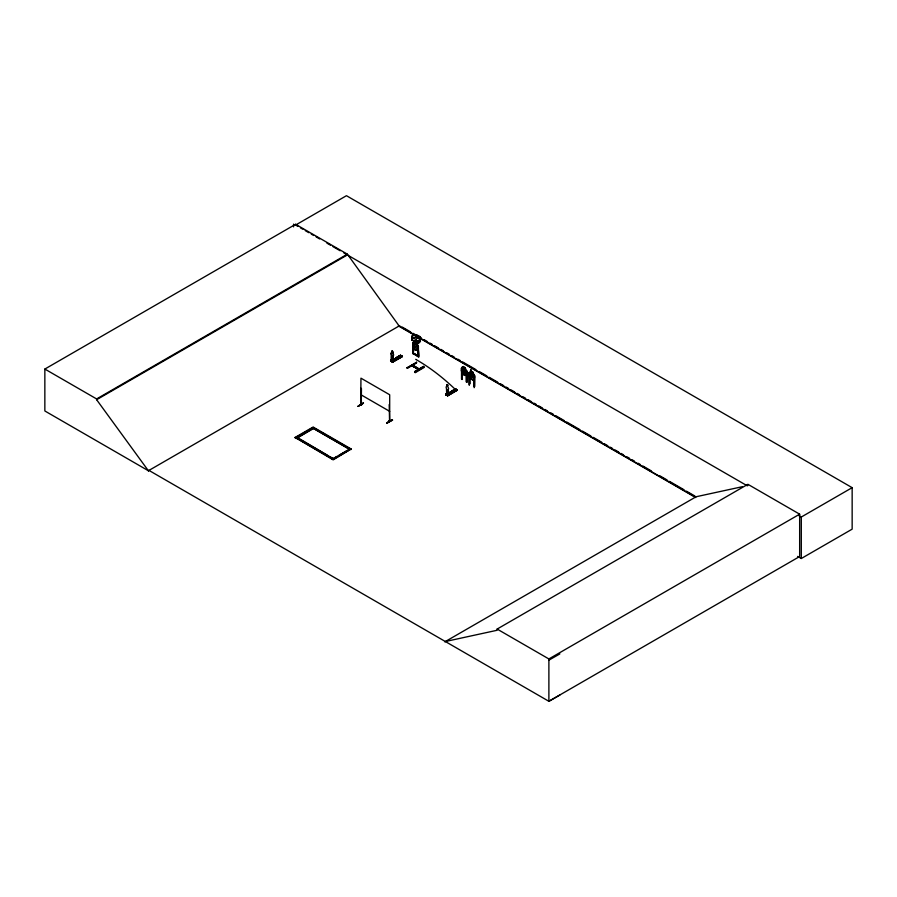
<?xml version="1.0" encoding="UTF-8"?>
<svg xmlns="http://www.w3.org/2000/svg" width="897" height="897" viewBox="0 0 897 897"><rect width="100%" height="100%" fill="white"/><g stroke="black" fill="none" stroke-linecap="round" stroke-linejoin="round"><path stroke-width="1.35" d="M392.852 360.964L393.11 355.784A1.693 0.975 60 0 0 392.931 353.418L392.931 351.927L392.852 353.463A1.693 0.975 60 0 1 393.11 355.784L392.931 360.93M447.962 394.624L448.208 389.433A1.693 0.987 59.5 0 0 447.962 387.112L447.199 384.521M448.029 394.579L448.208 389.433M412.968 353.586L418.181 356.58C421.411 362.096 413.472 322.909 417.273 347.7L416.107 348.597L413.741 345.659C416.589 338.416 411.544 343.237 413.618 343.338M417.778 345.939L418.036 356.187M462.033 368.443L462.022 379.521M413.517 335.007L417.116 335.041L420.211 336.711L420.985 339.1L418.921 341.107L414.167 341.409L411.723 339.997L412.093 338.169M391.44 361.076L391.44 359.865C393.581 359.271 390.206 363.633 391.406 354.797A1.693 0.975 60 0 1 391.664 352.768L391.742 350.974L392.494 350.996M391.664 360.504L392.146 359.843M391.877 360.336L391.484 354.752A1.693 0.975 60 0 1 391.731 352.723L391.664 352.768M447.379 393.716L446.672 394.131L446.493 388.468A1.693 0.987 59.5 0 1 446.751 386.428L446.762 384.768L447.581 384.656M446.751 386.428L446.841 384.723M446.706 393.761C447.581 394.265 446.258 392.729 447.087 395.061M411.723 365.214L419.37 369.542L411.723 365.64L412.272 364.787L419.314 369.519L411.723 365.214L419.37 369.429M418.821 369.306L419.426 368.959M451.886 391.339L452.671 391.776M415.614 337.384L418.989 338.214L420.278 339.627L420.446 341.241L419.46 342.643L416.466 343.674M415.782 337.317L418.944 338.225M391.507 360.146L392.157 360.179M415.21 342.295L414.627 345.367L415.793 347.061L416.399 345.222L415.266 342.262M418.933 369.183L418.821 369.743M463.805 367.31L463.233 370.383L464.399 372.076L464.994 370.248L463.861 367.277M416.455 362.242L416.522 362.949L407.541 368.241L406.946 367.905L416.421 362.78M407.462 367.568L407.541 368.241M415.928 362.601L416.522 362.949M358.071 406.352L363.431 403.213M360.695 404.951L361.513 405.13L360.953 388.244L360.717 404.984L360.953 378.164L389.69 394.758L389.69 421.377M361.502 404.547L360.706 404.312L361.222 404.625M389.69 420.839L388.973 421.298L389.567 421.579L389.208 404.569M419.134 342.407L419.863 339.649C418.652 336.98 411.162 336.184 411.958 339.941M413.427 353.822L413.618 345.928M447.3 393.761L446.538 393.536L446.448 394.792M397.629 357.701L396.799 357.903L397.629 358.15M414.212 341.039L418.574 340.77L420.368 338.999L419.684 336.891M414.683 341.578L413.125 343.058M416.421 350.48C420.502 346.197 416.118 352.678 414.593 349.426L412.799 345.76L412.855 343.091L412.945 353.597M461.529 379.24L461.518 368.174C462.751 369.015 460.542 367.221 463.256 366.525L465.05 367.624L466.821 371.28L466.81 382.29M472.652 379.913L470.858 378.803L469.03 375.193L470.835 378.859L472.652 379.913C476.161 378.467 473.919 374.385 472.719 371.986L470.835 370.966M396.855 357.825L396.945 358.217M415.816 359.316L415.748 359.383A164.79 93.916 58.4 0 1 456.281 390.363L454.465 389.489M413.539 334.951L411.667 336.442M412.474 337.978L411.925 336.487L413.73 335.287L416.948 335.4L419.706 336.88M400.342 355.414C397.763 355.178 403.874 358.385 399.468 355.728M392.662 362.197L390.722 360.919L391.204 361.368L400.802 355.504L390.924 361.211L400.6 355.548L390.599 361.043L390.722 360.19L391.854 359.708L391.989 361.401M401.923 356.221L392.045 361.85L392.639 362.197L402.394 356.58L400.454 355.156M402.047 356.378L400.454 355.302M402.248 356.187L392.404 362.074L392.381 361.155L393.514 360.661L393.514 361.379L391.81 360.437M455.295 388.995L446.044 394.904M445.82 393.861L446.93 393.368L445.82 393.861L446.157 394.859M455.934 389.354L455.306 389.006L455.911 389.354L446.258 395.016M455.441 388.76L457.257 389.937L447.513 395.734L448.612 394.31L447.491 395.386L445.955 394.523M447.536 395.734L457.145 390.049M406.946 367.905L416.522 362.253M414.627 371.661L423.664 366.413L414.649 371.672L415.233 372.692L424.214 367.389L423.631 366.368M414.627 372.345L423.765 367.041M448.029 385.575L447.659 384.847M455.452 388.995L445.708 394.714L447.749 395.857L457.38 390.173M445.91 394.815L455.788 389.107M446.067 394.904L455.811 389.197M360.964 404.199L361.267 405.276L361.446 388.524M358.127 406.431L363.476 402.955L358.127 406.083M388.962 420.805L389.399 420.94M388.962 421.231L389.702 421.422M386.977 422.745L392.37 419.639L387.022 422.801M392.37 419.897L387.055 423.092M392.639 420.121L386.977 423.092M149.037 470.443L148.454 470.79L44.85 410.972L44.85 369.059L295.606 224.284L347.374 254.165L399.143 325.97L695.534 497.095M295.606 224.284L295.606 225.057L346.455 195.703L852.15 487.665L852.15 529.152L801.301 558.506L797.668 556.398M44.85 369.059L96.618 398.941L347.374 254.165M559.863 695.04L548.886 701.297L148.969 470.409L148.375 470.746L96.618 399.714L347.374 254.939M148.375 470.746L399.726 325.633M391.854 359.708L390.722 360.19M395.947 357.757C400.757 359.91 393.861 358.105 396.934 357.185L398.739 358.363L396.934 357.185M397.82 356.681C402.63 358.834 395.734 357.028 398.806 356.109L400.6 357.286L398.806 356.109M417.699 345.984L418.406 346.107L418.462 356.501M417.643 345.939L418.406 346.107M393.514 360.661L392.381 361.155M392.034 361.839L401.912 356.131M392.426 362.074L402.372 356.58M412.968 352.981L418.215 356.58L418.036 355.593L413.483 353.418L418.473 355.874L417.677 355.84M295.147 437.411L313.12 427.028L351.142 448.982L333.179 459.881L295.147 437.411L333.179 459.354L351.142 448.982M295.147 437.927L313.12 427.555L314.163 427.634L296.201 438.532L297.243 437.411L333.179 458.67L329.58 456.595M297.4 437.837L314.163 428.161M463.256 366.525L462.336 370.685L464.702 373.623L465.868 372.726L465.05 367.624M461.394 368.151L461.462 370.786L463.278 374.363L465.083 375.473L466.765 373.858M461.394 370.775L463.2 374.453L465.05 375.383M466.765 371.268L466.81 371.223M469.086 372.614C469.994 374.811 472.36 362.736 469.972 375.092L472.338 378.029L473.504 377.132L472.719 371.986M472.035 372.064L472.629 374.654L472.035 376.482L470.869 373.634L471.441 371.728L472.091 372.031M474.625 386.585L474.625 375.529L473.919 375.17L473.952 386.416M474.446 386.697L474.625 375.529M336.913 456.506L332.125 459.275L350.088 448.904M339.313 455.127L347.7 450.283M444.777 641.871L696.128 496.747L742.436 486.679M445.361 641.523L497.129 630.266L497.129 629.066L747.885 484.29L799.653 514.172L799.653 556.521L548.886 701.297L548.886 658.947L799.653 514.172M747.885 485.49L747.302 485.838L343.764 252.853M798.902 515.629L801.301 517.02L852.15 487.665M548.886 660.158L559.863 653.902M451.976 391.384L452.929 391.529M415.266 339.066L412.284 338.012L411.566 336.297M419.157 342.419L416.443 343.349L414.134 343.024M411.936 338.259L415.659 337.306M413.069 353.396L413.125 345.648M419.314 368.959L412.272 364.9M418.933 369.743L411.757 365.718L412.328 364.866M418.91 341.095L414.134 341.342M413.932 343.327L416.477 343.686M413.315 353.822L413.427 343.349M446.448 393.581L448.466 394.815M412.003 339.772L414.246 341.051M295.606 225.057L298.017 226.448M300.428 227.838L302.838 229.228M305.238 230.619L308.848 232.704M311.259 234.095L313.67 235.485M316.08 236.875L319.691 238.961M326.912 243.132L330.522 245.217M332.933 246.608L340.154 250.768M402.148 327.024L410.613 331.912M413.035 333.314L416.668 335.411M419.078 336.801L421.5 338.203M423.922 339.593L427.555 341.69M429.977 343.091L432.388 344.493M434.81 345.883L438.442 347.98M440.864 349.382L443.275 350.772M446.908 352.869L449.33 354.27M451.752 355.661L454.162 357.062M457.795 359.159L460.217 360.549M462.639 361.951L475.948 369.631M479.57 371.728L486.836 375.921M489.246 377.312L497.723 382.2M500.134 383.602L503.766 385.699M506.188 387.089L508.61 388.491M511.032 389.892L514.654 391.978M517.076 393.379L519.498 394.781M523.119 396.866L525.541 398.268M527.963 399.67L531.596 401.766M534.018 403.157L536.428 404.558M538.85 405.949L542.483 408.045M544.905 409.447L547.316 410.837M550.949 412.934L553.371 414.336M555.792 415.726L564.258 420.615M566.68 422.016L579.989 429.697M582.4 431.098L590.876 435.987M593.287 437.377L601.764 442.277M604.174 443.667L607.807 445.764M610.229 447.166L612.651 448.556M615.073 449.958L618.695 452.054M621.116 453.445L623.538 454.846M627.16 456.943L629.582 458.333M632.004 459.735L634.426 461.125M638.059 463.222L640.469 464.624M642.891 466.014L651.357 470.914M659.833 475.802L667.088 479.985M669.51 481.386L684.03 489.762M686.44 491.164L694.917 496.052M398.346 325.858L695.713 497.543M414.593 341.533L416.455 342.598L418.215 346.253M416.477 350.447L414.627 349.37L412.855 345.726M390.868 360.852L392.381 361.726M360.953 394.758L389.69 411.353M315.363 428.844L351.142 449.509M298.443 438.611L327.192 455.205M497.129 629.066L548.886 658.947M392.258 350.929L392.774 351.568M446.594 394.052L448.612 395.039L448.466 394.232M391.653 360.269L391.709 359.63M801.301 517.02L801.301 558.506M474.143 375.249L474.143 387.695M469.837 376.908L469.837 383.826M469.658 383.927L469.535 372.849M469.355 372.479L469.355 384.925M469.086 372.524L469.165 385.037M467.001 371.123L467.001 382.178M466.507 374.991L466.507 381.898M466.227 370.741L466.317 382.01M462.202 371.123L462.202 379.42M461.72 370.842L461.72 379.139M454.644 391.327L452.828 390.442M452.794 392.415L450.978 391.529M446.796 393.29L446.796 394.007M417.924 345.816L417.924 356.187M393.368 360.583L393.368 361.155L391.35 359.921L391.35 361.132M293.577 224.127L293.577 226.874M96.618 398.941L96.618 399.714M455.62 390.756L453.804 389.724L455.62 390.756M453.781 391.843L451.965 390.812L453.781 391.843M349.045 448.982L313.12 428.239L349.045 448.982"/></g></svg>
